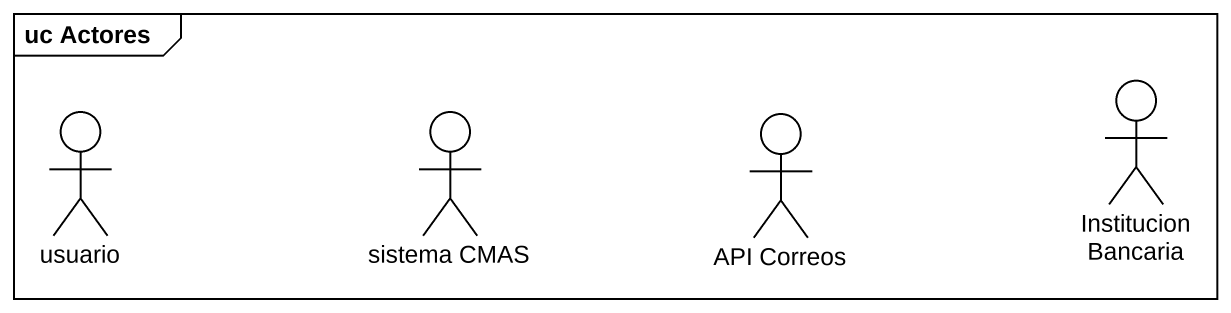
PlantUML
@startuml
mainframe uc Actores
actor usuario
actor "sistema CMAS" as sistema_CMAS
actor "API Correos" as API_Correos
actor "Institucion Bancaria" as Institucion_Bancaria
@enduml
